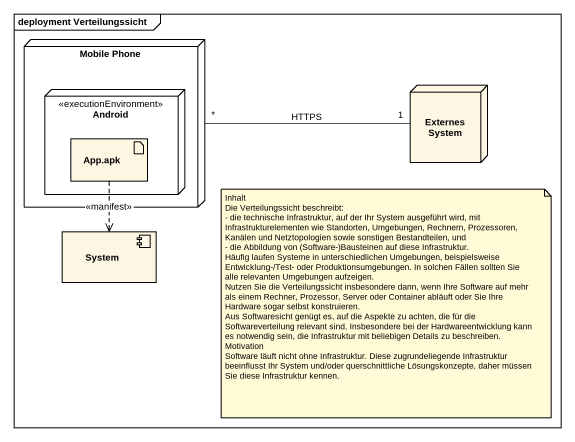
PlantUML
@startuml
mainframe deployment Verteilungssicht
node "Mobile Phone" as Mobile_Phone {
  node Android <<executionEnvironment>> {
    artifact "App.apk" as App_apk
  }
}
node "Externes System" as Externes_System
component System
Mobile_Phone "*" -right- "1" Externes_System : HTTPS
App_apk ..> System : <<manifest>>
note as N1
  Inhalt
  Die Verteilungssicht beschreibt:
  - die technische Infrastruktur, auf der Ihr System ausgeführt wird, mit Infrastrukturelementen wie Standorten, Umgebungen, Rechnern, Prozessoren, Kanälen und Netztopologien sowie sonstigen Bestandteilen, und
  - die Abbildung von (Software-)Bausteinen auf diese Infrastruktur.
  Häufig laufen Systeme in unterschiedlichen Umgebungen, beispielsweise Entwicklung-/Test- oder Produktionsumgebungen. In solchen Fällen sollten Sie alle relevanten Umgebungen aufzeigen.
  Nutzen Sie die Verteilungssicht insbesondere dann, wenn Ihre Software auf mehr als einem Rechner, Prozessor, Server oder Container abläuft oder Sie Ihre Hardware sogar selbst konstruieren.
  Aus Softwaresicht genügt es, auf die Aspekte zu achten, die für die Softwareverteilung relevant sind. Insbesondere bei der Hardwareentwicklung kann es notwendig sein, die Infrastruktur mit beliebigen Details zu beschreiben.
  Motivation
  Software läuft nicht ohne Infrastruktur. Diese zugrundeliegende Infrastruktur beeinflusst Ihr System und/oder querschnittliche Lösungskonzepte, daher müssen Sie diese Infrastruktur kennen.
end note
@enduml
